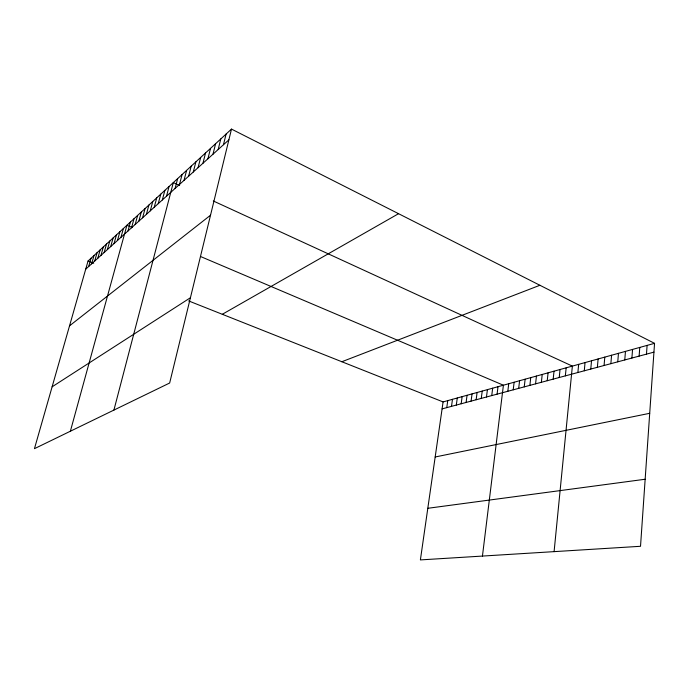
<?xml version="1.0" encoding="UTF-8"?>
<svg xmlns="http://www.w3.org/2000/svg" width="689" height="689" viewBox="0 0 689 689"><rect width="100%" height="100%" fill="white"/><g stroke="black" fill="none" stroke-linecap="round" stroke-linejoin="round"><path stroke-width="1.03" d="M654.55 343.329L640.52 546.291L420.393 559.907L443.087 401.92L654.55 343.329L231.495 129.093L88.054 261.002L34.45 448.668L169.658 383.015L231.495 129.093M646.48 354.137L647.1 345.396M639.125 356.11L639.771 347.428M631.899 358.047L632.562 349.426M624.777 359.951L625.457 351.39M617.766 361.828L618.464 353.328M610.867 363.68L611.574 355.24M604.064 365.497L604.796 357.117M597.372 367.297L598.112 358.969M590.774 369.063L591.532 360.795M584.281 370.803L585.047 362.586M577.873 372.516L578.665 364.36M554.094 551.639L572.37 366.1L213.314 200.981M565.35 375.867L566.16 367.823M559.227 377.512L560.045 369.519M553.189 379.131L554.016 371.19M547.23 380.724L548.082 372.835M541.365 382.3L542.217 374.454M535.577 383.842L536.447 376.056M529.875 385.375L530.745 377.632M524.243 386.882L525.13 379.191M518.696 388.372L519.592 380.724M513.219 389.836L514.123 382.24M507.819 391.283L508.732 383.739M482.446 556.066L503.409 385.211L200.525 256.506M497.079 394.16L498.009 386.71M491.739 395.589L492.669 388.183M486.468 397.002L487.416 389.647M481.266 398.397L482.222 391.076M476.142 399.766L477.098 392.497M471.087 401.119L472.051 393.901M466.091 402.462L467.064 395.279M461.165 403.78L462.138 396.64M456.299 405.08L457.289 397.992M451.502 406.364L452.492 399.319M446.765 407.638L447.755 400.628M223.469 144.733L226.087 134.062M218.18 149.513L220.79 138.937M212.996 154.198L215.605 143.7M202.954 163.267L205.546 152.949M207.923 158.78L210.524 148.376M198.079 167.668L200.671 157.436M193.308 171.983L195.883 161.837M188.622 176.212L191.197 166.152M179.528 184.428L182.085 174.524M184.032 180.363L186.598 170.381M175.109 188.424L177.659 178.597M113.918 410.076L173.318 182.585L179.64 185.496M162.346 199.948L164.878 190.353M166.523 196.176L169.063 186.504M158.246 203.651L160.77 194.126M150.271 210.851L152.777 201.472M154.224 207.286L156.739 197.838M146.395 214.357L148.893 205.055M138.833 221.186L141.314 212.014M142.58 217.802L145.069 208.569M131.539 227.775L134.002 218.74M135.156 224.511L137.628 215.407M70.373 431.228L126.94 225.243L132.434 227.577M127.99 230.987L130.445 222.022M120.954 237.343L123.391 228.507M114.055 243.57L116.475 234.863M117.475 240.478L119.903 231.711M107.389 249.59L109.792 241.012M110.696 246.602L113.108 237.963M100.947 255.412L103.324 246.955M104.142 252.527L106.528 244.009M94.703 261.053L97.071 252.708M97.804 258.254L100.172 249.857M88.666 266.505L91.008 258.28M91.663 263.801L94.014 255.516M85.72 269.166L228.869 139.858M69.537 325.828L210.515 215.226M52.123 386.805L190.422 297.743M222.306 314.287L398.552 213.693M341.839 361.734L539.9 285.272M442.088 408.887L653.939 352.139M435.181 456.979L649.71 413.305M427.809 508.293L645.154 479.243M88.054 261.002L93.695 263.241M188.674 300.938L443.087 401.92"/></g></svg>
